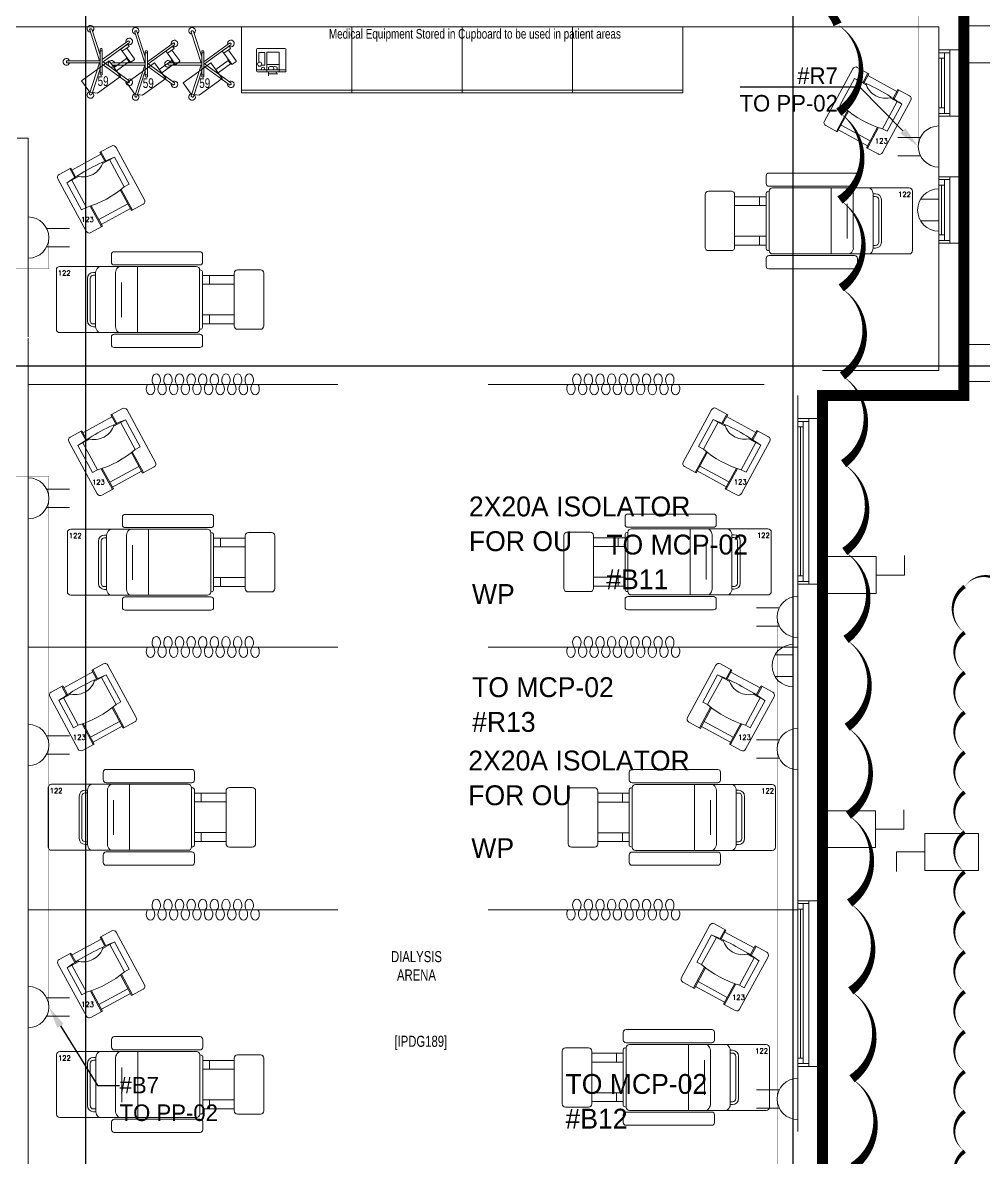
# Model space of a CAD drawing. Header units: metres. Extents: x 75097 to 220695, y -1557923 to -1361206.
# Drawn here: x 166727 to 175436, y -1440807 to -1430525 of the extents above; entities that cross this region are included whole.
import ezdxf
from ezdxf import colors
from ezdxf.entities.mleader import LeaderData, LeaderLine
from ezdxf.math import Vec2, Vec3

# ---------------------------------------------------------------- set-up
doc = ezdxf.new("R2010")
doc.units = ezdxf.units.M
doc.linetypes.add('DASHED2', pattern=[0.375, 0.25, -0.125])
doc.layers.get('0').update_dxf_attribs({"lineweight": 0})
for name, color, linetype, lineweight in [('A-100 - Copy$0$72_EGR_BASE_TEXT', 8, 'Continuous', 0), ('A-100 - Copy$0$Aluminum', 8, 'Continuous', 0), ('A-100 - Copy$0$Medical Equipment and Furniture', 8, 'Continuous', 0), ('A-100 - Copy$0$Medical Equipment and Furniture1', 8, 'Continuous', 5), ('A-100 - Copy$0$Proj', 8, 'Continuous', 0), ('A-100 - Copy$0$Walls', 8, 'Continuous', 0), ('E-LG', 245, 'Continuous', 30)]:
    doc.layers.add(name, color=color, linetype=linetype, lineweight=lineweight)
doc.layers.add('A-100 - Copy$0$axes', color=8, linetype='Continuous')
doc.layers.add('PD-VENT', color=8, linetype='Continuous')
for name, color, linetype, lineweight, true_color in [('E-POWR', 7, 'Continuous', 9, 0x4e7e3e), ('E-POWR-IDEN _1-100_', 7, 'Continuous', 9, 0x4e7e3e), ('E-PW', 7, 'Continuous', 9, 0x4e7e3e), ('REV 01', 7, 'Continuous', 0, 0xe41b4d)]:
    doc.layers.add(name, color=color, linetype=linetype, lineweight=lineweight, true_color=true_color)
doc.styles.add('A-100 - Copy$0$list_ghTextstyle', font='romans.shx', dxfattribs={"height": 0.25})
doc.styles.add('A-100 - Copy$0$X3G_ENTITY_257CFD', font='swisscl.ttf', dxfattribs={"height": 200})
doc.styles.add('A-100 - Copy$0$X3G_ENTITY_2587EA', font='swisscl.ttf', dxfattribs={"height": 200})
doc.styles.add('Optima_5', font='', dxfattribs={"height": 3.001645})
doc.styles.get("Standard").update_dxf_attribs({"font": 'GOTHIC.TTF'})
doc.styles.get('Optima_5').set_extended_font_data('Optima')

# ---------------------------------------------------------------- blocks, each defined once
blk = doc.blocks.new('GI-041_dwg_E-SKT2-3902840-GI-041')
at = {"layer": 'E-POWR'}
blk.add_line((0.198, 0), (-0.198, 0), dxfattribs=at)
at = {"layer": 'E-PW'}
for p, q in [((-0.088, 0.177), (-0.088, 0.394)), ((0.088, 0.177), (0.088, 0.394)), ((-0.147, 0), (0.147, 0))]:
    blk.add_line(p, q, dxfattribs=at)
blk.add_arc((0, 0), 0.197, 0.0142, 180.0142, dxfattribs=at)
blk = doc.blocks.new('WALL OUTLET')
at = {"layer": 'E-POWR', "extrusion": (9.94399e-05, 4.90741e-07, 1)}
blk.add_line((-193, 0, 0), (193, 0, 0), dxfattribs=at)
blk.add_line((-193, 0, 0), (193, 0, 0), dxfattribs=at)
at = {"layer": 'E-POWR', "extrusion": (9.94399e-05, 4.90741e-07, 1), "elevation": 0}
for points in [[(-97, 0), (-97, 168)], [(97, 0), (97, 168)]]:
    blk.add_lwpolyline(points, dxfattribs=at)
at = {"layer": 'E-POWR', "extrusion": (9.94399e-05, 4.90741e-07, 1)}
blk.add_arc((0, 0, 0), 193, 359.9963, 179.9963, dxfattribs=at)
blk = doc.blocks.new('GI-041_dwg__U120-3902841-GI-041')
at = {"layer": 'E-POWR', "flags": 128}
blk.add_lwpolyline([(-0.1145, 0), (0.1145, 0), (0.1145, 0.1572), (-0.1145, 0.1572)], close=True, dxfattribs=at)
blk.add_lwpolyline([(0.2354, 0.1613), (0.2354, 0.0786), (0.1145, 0.0786)], dxfattribs=at)
blk = doc.blocks.new('A-100 - Copy$0$HF16786C-P')
for p, q in [((-0.299, 0.239), (-0.299, -0.239)), ((-0.269, 0.269), (-0.061, 0.269)), ((-0.031, 0.239), (-0.031, -0.239)), ((-0.031, 0.219), (0.255, 0.219)), ((0.194, 0.219), (0.194, 0.139)), ((0.277, 0.269), (0.282, 0.269)), ((0.282, -0.269), (0.282, 0.269)), ((0.312, 0.299), (1.003, 0.299)), ((0.328, 0.299), (0.312, 0.299)), ((0.845, 0.299), (0.845, -0.299)), ((1.003, 0.299), (1.183, 0.299)), ((1.045, 0.246), (1.045, -0.246)), ((1.183, 0.299), (1.551, 0.299)), ((1.225, 0.246), (1.225, -0.246)), ((1.225, 0.246), (1.245, 0.246)), ((1.225, 0.221), (1.245, 0.221)), ((1.581, 0.269), (1.581, -0.269)), ((-0.031, 0.139), (0.255, 0.139)), ((0.99, 0.156), (0.99, -0.159)), ((1.275, 0.191), (1.275, -0.191)), ((1.3, 0.191), (1.3, -0.191)), ((-0.031, -0.139), (0.255, -0.139)), ((0.194, -0.219), (0.194, -0.139)), ((-0.061, -0.269), (-0.269, -0.269)), ((-0.031, -0.219), (0.255, -0.219)), ((0.277, -0.269), (0.282, -0.269)), ((1.003, -0.299), (0.312, -0.299)), ((1.183, -0.299), (1.003, -0.299)), ((1.183, -0.299), (1.551, -0.299)), ((1.225, -0.221), (1.245, -0.221)), ((1.225, -0.246), (1.245, -0.246))]:
    blk.add_line(p, q)
for points in [[(1.082, 0.409), (1.082, 0.339, -0.414214), (1.057, 0.314), (0.28, 0.314, -0.414214), (0.255, 0.339), (0.255, 0.409, -0.414214), (0.28, 0.434), (1.057, 0.434, -0.414214)], [(1.082, -0.409), (1.082, -0.339, 0.414214), (1.057, -0.314), (0.28, -0.314, 0.414214), (0.255, -0.339), (0.255, -0.409, 0.414214), (0.28, -0.434), (1.057, -0.434, 0.414214)]]:
    blk.add_lwpolyline(points, format="xyb", close=True)
blk.add_lwpolyline([(0.255, 0.253), (0.255, -0.253)])
for centre, radius, start, end in [((-0.269, 0.239), 0.03, 90, 180), ((-0.061, 0.239), 0.03, 0, 90), ((0.276, 0.247), 0.0216, 86.9989, 165.784), ((0.312, 0.269), 0.03, 90, 180), ((1.003, 0.269), 0.03, 47.4408, 90), ((0.976, 0.24), 0.0694, 5.3127, 47.4408), ((1.183, 0.269), 0.03, 47.4408, 90), ((1.156, 0.24), 0.0694, 5.3127, 47.4408), ((1.245, 0.191), 0.055, 0, 90), ((1.245, 0.191), 0.03, 0, 90), ((1.551, 0.269), 0.03, 0, 90), ((1.245, -0.191), 0.03, 270, 0), ((1.245, -0.191), 0.055, 270, 0), ((-0.269, -0.239), 0.03, 180, 270), ((-0.061, -0.239), 0.03, 270, 0), ((0.276, -0.247), 0.0216, 194.216, 273.0011), ((0.312, -0.269), 0.03, 180, 270), ((1.003, -0.269), 0.03, 270, 312.5592), ((0.976, -0.24), 0.0694, 312.5592, 354.6873), ((1.183, -0.269), 0.03, 270, 312.5592), ((1.156, -0.24), 0.0694, 312.5592, 354.6873), ((1.551, -0.269), 0.03, 270, 0)]:
    blk.add_arc(centre, radius, start, end)
blk = doc.blocks.new('A-100 - Copy$0$F.44.66.83')
at = {"layer": 'A-100 - Copy$0$Medical Equipment and Furniture1', "xscale": -1000, "yscale": 1000, "zscale": 1000, "rotation": 270}
blk.add_blockref('A-100 - Copy$0$HF16786C-P', (77696, -14002), dxfattribs=at)
blk = doc.blocks.new('A-100 - Copy$0$ME11218-P')
at = {"layer": 'A-100 - Copy$0$Medical Equipment and Furniture1'}
for p, q in [((-0.015, 0.55), (-0.015, 0.01)), ((0.015, 0.58), (0.135, 0.58)), ((0.125, 0.58), (0.125, 0.488)), ((0.135, 0.58), (0.135, 0.489)), ((0.135, 0.56), (0.435, 0.56)), ((0.435, 0.58), (0.555, 0.58)), ((0.435, 0.58), (0.435, 0.489)), ((0.445, 0.58), (0.445, 0.488)), ((0.585, 0.55), (0.585, 0.01)), ((0.161, 0.48), (0.04, 0.48)), ((0.04, 0.48), (0.04, 0.2)), ((0.09, 0.48), (0.09, 0.2)), ((0.53, 0.48), (0.409, 0.48)), ((0.48, 0.2), (0.48, 0.48)), ((0.53, 0.2), (0.53, 0.48)), ((0.04, 0.2), (0.09, 0.2)), ((0.125, 0.193), (0.125, -0.02)), ((0.135, 0.192), (0.135, -0.02)), ((0.435, 0.192), (0.435, -0.02)), ((0.445, 0.193), (0.445, -0.02)), ((0.48, 0.2), (0.53, 0.2)), ((0.135, 0.05), (0.435, 0.05)), ((0.135, 0), (0.435, 0)), ((0.015, -0.02), (0.135, -0.02)), ((0.435, -0.02), (0.555, -0.02))]:
    blk.add_line(p, q, dxfattribs=at)
for centre, radius, start, end in [((0.015, 0.55), 0.03, 90, 180), ((0.555, 0.55), 0.03, 0, 90), ((0.285, -1.587), 2.081, 83.2387, 96.7613), ((0.285, 0.621), 0.187, 224.2027, 315.7973), ((0.285, 1.141), 0.961, 258.288, 281.712), ((0.015, 0.01), 0.03, 180, 270), ((0.555, 0.01), 0.03, 270, 0)]:
    blk.add_arc(centre, radius, start, end, dxfattribs=at)
blk = doc.blocks.new('A-100 - Copy$0$U.63.18.79')
at = {"layer": 'A-100 - Copy$0$Medical Equipment and Furniture1', "extrusion": (1.14575e-09, 6.21071e-10, -1), "xscale": 999.9999999999976, "yscale": 999.9999999999976, "zscale": -999.9999999999977, "rotation": 61.53915026862275}
blk.add_blockref('A-100 - Copy$0$ME11218-P', (-78585, -13211, 0), dxfattribs=at)
blk = doc.blocks.new('A-100 - Copy$0$CURTAIN')
for centre, start, end in [((-0.339, 0.04), 313.5684, 226.4316), ((-0.188, 0.04), 313.5684, 226.4316), ((-0.038, 0.04), 313.5684, 226.4316), ((0.038, -0.04), 133.5684, 46.4316), ((0.113, 0.04), 313.5684, 226.4316), ((0.188, -0.04), 133.5684, 46.4316), ((0.263, 0.04), 313.5684, 226.4316), ((0.339, -0.04), 133.5684, 46.4316), ((0.414, 0.04), 313.5684, 226.4316), ((0.489, -0.04), 133.5684, 46.4316), ((0.564, 0.04), 313.5684, 226.4316), ((0.64, -0.04), 133.5684, 46.4316), ((0.715, 0.04), 313.5684, 226.4316), ((0.79, -0.04), 133.5684, 46.4316), ((0.865, 0.04), 313.5684, 226.4316), ((0.941, -0.04), 133.5684, 46.4316), ((-0.414, -0.04), 133.5684, 46.4316), ((-0.263, -0.04), 133.5684, 46.4316), ((-0.113, -0.04), 133.5684, 46.4316)]:
    blk.add_arc(centre, 0.0546, start, end)
blk = doc.blocks.new('A-100 - Copy$0$CUPBOARD - GLASS TOP - LOCKABLE - 200x100x60')
at = {"layer": 'A-100 - Copy$0$Medical Equipment and Furniture1'}
blk.add_line((283.182, -205.007, 0), (284.182, -205.007, 0), dxfattribs=at)
at = {"layer": 'A-100 - Copy$0$Medical Equipment and Furniture1', "elevation": 0}
blk.add_lwpolyline([(284.182, -204.432), (283.182, -204.432), (283.182, -205.032), (284.182, -205.032)], close=True, dxfattribs=at)
blk = doc.blocks.new('A-100 - Copy$0$ME11129-P')
at = {"layer": 'A-100 - Copy$0$Medical Equipment and Furniture1'}
for p, q in [((0.257, 0.21), (0.009, 0.21)), ((0, 0.2), (0, 0.009)), ((0.267, 0.009), (0.267, 0.2)), ((0, 0.016), (0.267, 0.016)), ((0.009, 0), (0.257, 0))]:
    blk.add_line(p, q, dxfattribs=at)
for points in [[(0.062, 0.178), (0.175, 0.178), (0.175, 0.066), (0.062, 0.066)], [(0.062, 0.066), (0.175, 0.066), (0.175, 0), (0.062, 0)]]:
    blk.add_lwpolyline(points, close=True, dxfattribs=at)
blk.add_lwpolyline([(0.222, 0.06), (0.191, 0.06), (0.191, 0.173), (0.247, 0.173), (0.247, 0.086)], dxfattribs=at)
for centre, radius in [((0.208, 0.027), 0.0141), ((0.238, 0.069), 0.0188)]:
    blk.add_circle(centre, radius, dxfattribs=at)
for centre, start, end in [((0.009, 0.2), 90, 180), ((0.257, 0.2), 0, 90), ((0.009, 0.009), 180, 270), ((0.257, 0.009), 270, 0)]:
    blk.add_arc(centre, 0.00939, start, end, dxfattribs=at)
blk = doc.blocks.new('A-100 - Copy$0$HF12177-P')
for p, q in [((-0.02, -0.007), (-0.189, 0.225)), ((0, 0), (-0.172, 0.237)), ((0, 0), (0.172, 0.237)), ((0.02, -0.007), (0.189, 0.225)), ((-0.063, -0.027), (-0.295, -0.102)), ((-0.01, -0.031), (-0.289, -0.121)), ((-0.12, -0.015), (-0.12, -0.019)), ((-0.112, -0.007), (0.112, -0.007)), ((-0.112, -0.027), (0.112, -0.027)), ((-0.1, -0.007), (-0.1, -0.027)), ((-0.01, -0.031), (-0.01, -0.324)), ((0.01, -0.031), (0.01, -0.324)), ((0.01, -0.031), (0.289, -0.121)), ((0.063, -0.027), (0.295, -0.102)), ((0.1, -0.007), (0.1, -0.027)), ((0.12, -0.015), (0.12, -0.019))]:
    blk.add_line(p, q)
for centre, radius, start, end in [((-0.185, 0.238), 0.03, 325.4712, 286.5288), ((-0.182, 0.23), 0.008, 126.3733, 216), ((0, -0.017), 0.315, 125.6267, 126.3733), ((-0.179, 0.233), 0.008, 36, 125.6267), ((0.185, 0.238), 0.03, 253.4712, 214.5288), ((0.179, 0.233), 0.008, 54.3733, 144), ((0, -0.017), 0.315, 53.6267, 54.3733), ((0.182, 0.23), 0.008, 324, 53.6267), ((-0.3, -0.114), 0.03, 37.4712, 358.5288), ((-0.293, -0.11), 0.008, 108, 197.6267), ((-0.112, -0.015), 0.008, 90, 180), ((-0.112, -0.019), 0.008, 180, 270), ((0.112, -0.015), 0.008, 0, 90), ((0.112, -0.019), 0.008, 270, 0), ((0.3, -0.114), 0.03, 181.4712, 142.5288), ((0.293, -0.11), 0.008, 342.3733, 72), ((0, -0.017), 0.315, 197.6267, 198.3733), ((-0.291, -0.114), 0.008, 198.3733, 288), ((0.291, -0.114), 0.008, 252, 341.6267), ((0, -0.017), 0.315, 341.6267, 342.3733), ((0, -0.332), 0.03, 109.4712, 70.5288), ((-0.002, -0.324), 0.008, 180, 269.6267), ((0, -0.017), 0.315, 269.6267, 270.3733), ((0.002, -0.324), 0.008, 270.3733, 0)]:
    blk.add_arc(centre, radius, start, end)
blk = doc.blocks.new('A-100 - Copy$0$MONITOR ARM PLAN')
for p, q in [((0.025, -0.49375, 0), (0.025, -0.18375, 0)), ((0.025, -0.18375, 0), (0.2, -0.18375, 0)), ((0.2, -0.44375, 0), (0.2, -0.18375, 0)), ((0.025, -0.49375, 0), (0.15, -0.49375, 0)), ((0.2, -0.44375, 0), (0.15, -0.49375, 0))]:
    blk.add_line(p, q)
at = {"layer": 'A-100 - Copy$0$Medical Equipment and Furniture1'}
for p, q in [((0.025, 0.0375), (0, 0.0375)), ((0, 0.0375), (0, -0.0375)), ((0.025, 0.0375), (0.025, -0.0375)), ((0.145, 0.0125), (0.025, 0.0125)), ((0.15, 0.0075), (0.15, -0.0325)), ((0.025, -0.0375), (0, -0.0375)), ((0.025, -0.0375), (0.145, -0.0375)), ((0.09375, -0.0375), (0.09375, -0.04)), ((0.09875, -0.045), (0.13875, -0.045)), ((0.1, -0.045), (0.1, -0.18375)), ((0.1375, -0.045), (0.1375, -0.18375)), ((0.14375, -0.0375), (0.14375, -0.04))]:
    blk.add_line(p, q, dxfattribs=at)
for centre, start, end in [((0.145, 0.0075, 0), 0, 90), ((0.09875, -0.04), 180, 270), ((0.13875, -0.04), 270, 360), ((0.145, -0.0325), 270, 0)]:
    blk.add_arc(centre, 0.005, start, end, dxfattribs=at)
blk = doc.blocks.new('A-100 - Copy')
at = {"layer": 'A-100 - Copy$0$Aluminum'}
for p, q in [((175033.3, -1430772.7, 0), (175033.3, -1431372.7, 0)), ((175133.3, -1430797.7, 0), (175033.3, -1430797.7, 0)), ((175083.3, -1430797.7, 0), (175083.3, -1431347.7, 0)), ((175133.3, -1430772.7, 0), (175133.3, -1431372.7, 0)), ((175083.3, -1430847.7, 0), (175033.3, -1430847.7, 0)), ((175058.3, -1431297.7, 0), (175058.3, -1430847.7, 0)), ((175083.3, -1431297.7, 0), (175033.3, -1431297.7, 0)), ((175133.3, -1431347.7, 0), (175033.3, -1431347.7, 0)), ((175033.3, -1432522.7, 0), (175033.3, -1431922.7, 0)), ((175133.3, -1431947.7, 0), (175033.3, -1431947.7, 0)), ((175083.3, -1432497.7, 0), (175083.3, -1431947.7, 0)), ((175133.3, -1432522.7, 0), (175133.3, -1431922.7, 0)), ((175083.3, -1431997.7, 0), (175033.3, -1431997.7, 0)), ((175058.3, -1431997.7, 0), (175058.3, -1432447.7, 0)), ((175083.3, -1432447.7, 0), (175033.3, -1432447.7, 0)), ((175133.3, -1432497.7, 0), (175033.3, -1432497.7, 0)), ((173753.3, -1434112.7, 0), (173753.3, -1435612.7, 0)), ((173853.3, -1434112.7, 0), (173853.3, -1435612.7, 0)), ((173853.3, -1434137.7, 0), (173753.3, -1434137.7, 0)), ((173803.3, -1434187.7, 0), (173753.3, -1434187.7, 0)), ((173778.3, -1435537.7, 0), (173778.3, -1434187.7, 0)), ((173803.3, -1434137.7, 0), (173803.3, -1435587.7, 0)), ((173803.3, -1435537.7, 0), (173753.3, -1435537.7, 0)), ((173853.3, -1435587.7, 0), (173753.3, -1435587.7, 0)), ((173753.3, -1439982.7, 0), (173753.3, -1438482.7, 0)), ((173853.3, -1438507.7, 0), (173753.3, -1438507.7, 0)), ((173803.3, -1439957.7, 0), (173803.3, -1438507.7, 0)), ((173853.3, -1439982.7, 0), (173853.3, -1438482.7, 0)), ((173803.3, -1438557.7, 0), (173753.3, -1438557.7, 0)), ((173778.3, -1438557.7, 0), (173778.3, -1439907.7, 0)), ((173803.3, -1439907.7, 0), (173753.3, -1439907.7, 0)), ((173853.3, -1439957.7, 0), (173753.3, -1439957.7, 0))]:
    blk.add_line(p, q, dxfattribs=at)
at = {"layer": 'A-100 - Copy$0$axes'}
for p, q in [((173713.3, -1477303.3, 0), (173713.3, -1391762.7, 0)), ((178940.3, -1433637.7, 2.4), (96147.6, -1433637.7, 2.4))]:
    blk.add_line(p, q, dxfattribs=at)
at = {"layer": 'A-100 - Copy$0$Medical Equipment and Furniture'}
for p, q in [((175033.3, -1433677.7, 0), (175033.3, -1433077.7, 0)), ((169583.3, -1433802.7, 0), (166778.3, -1433802.7, 0)), ((170948.3, -1433802.7, 0), (173448.3, -1433802.7, 0)), ((169583.3, -1436182.7, 0), (166778.3, -1436182.7, 0)), ((170948.3, -1436182.7, 0), (173753.3, -1436182.7, 0)), ((169583.3, -1438562.7, 0), (166778.3, -1438562.7, 0)), ((170948.3, -1438562.7, 0), (173753.3, -1438562.7, 0))]:
    blk.add_line(p, q, dxfattribs=at)
at = {"layer": 'A-100 - Copy$0$Proj'}
for p, q in [((175258.3, -1431372.7, 0), (175258.3, -1430772.7, 0)), ((175258.3, -1431922.7, 0), (175258.3, -1432522.7, 0)), ((173978.3, -1435612.7, 0), (173978.3, -1434112.7, 0)), ((173978.3, -1438482.7, 0), (173978.3, -1439982.7, 0))]:
    blk.add_line(p, q, dxfattribs=at)
at = {"layer": 'A-100 - Copy$0$Walls'}
for p, q in [((175258.3, -1430772.7, 0), (175258.3, -1429582.7, 0)), ((161957.3, -1430562.7, 0), (175033.3, -1430562.7, 0)), ((175033.3, -1430562.7, 0), (175033.3, -1430772.7, 0)), ((175033.3, -1430772.7, 0), (175258.3, -1430772.7, 0)), ((175033.3, -1431372.7, 0), (175033.3, -1431922.7, 0)), ((175033.3, -1431372.7, 0), (175258.3, -1431372.7, 0)), ((175258.3, -1431922.7, 0), (175258.3, -1431372.7, 0)), ((166677, -1431572.7, 0), (166777, -1431572.7, 0)), ((166777, -1433372.7, 0), (166777, -1431572.7, 0)), ((166777, -1433372.7, 0), (166777, -1431572.7, 0)), ((175033.3, -1431922.7, 0), (175258.3, -1431922.7, 0)), ((175033.3, -1433677.7, 0), (175033.3, -1432522.7, 0)), ((175033.3, -1432522.7, 0), (175258.3, -1432522.7, 0)), ((175258.3, -1433902.7, 0), (175258.3, -1432522.7, 0)), ((166777, -1433382.7, 0), (166777, -1443322.7, 0)), ((173978.3, -1433677.7, 0), (175033.3, -1433677.7, 0)), ((173753.3, -1434112.7, 0), (173753.3, -1433902.7, 0)), ((173978.3, -1434112.7, 0), (173978.3, -1433902.7, 0)), ((173978.3, -1433902.7, 0), (175258.3, -1433902.7, 0)), ((173978.3, -1434112.7, 0), (173753.3, -1434112.7, 0)), ((173753.3, -1438482.7, 0), (173753.3, -1435612.7, 0)), ((173753.3, -1435612.7, 0), (173978.3, -1435612.7, 0)), ((173978.3, -1438482.7, 0), (173978.3, -1435612.7, 0)), ((173753.3, -1438482.7, 0), (173978.3, -1438482.7, 0)), ((173753.3, -1440572.7, 0), (173753.3, -1439982.7, 0)), ((173978.3, -1439982.7, 0), (173753.3, -1439982.7, 0)), ((173978.3, -1440572.7, 0), (173978.3, -1439982.7, 0))]:
    blk.add_line(p, q, dxfattribs=at)
at = {"layer": 'A-100 - Copy$0$Medical Equipment and Furniture', "extrusion": (-1.92689e-13, -1.39405e-12, -1), "xscale": -1000.000000000002, "yscale": 1000.000000000002, "zscale": -1000.000000000002, "rotation": 90.01496832471715}
for p in [(-167455.3, -1430880.2, 0), (-167865, -1430898.9, 0), (-168376.8, -1430898.9, 0)]:
    blk.add_blockref('A-100 - Copy$0$HF12177-P', p, dxfattribs=at)
at = {"layer": 'A-100 - Copy$0$Medical Equipment and Furniture', "yscale": 1000, "zscale": 1000}
for name, p, xscale in [('A-100 - Copy$0$CUPBOARD - GLASS TOP - LOCKABLE - 200x100x60', (452893.6, -1226130.3, 0), -1000), ('A-100 - Copy$0$CUPBOARD - GLASS TOP - LOCKABLE - 200x100x60', (453893.6, -1226130.3, 0), -1000), ('A-100 - Copy$0$CUPBOARD - GLASS TOP - LOCKABLE - 200x100x60', (454893.6, -1226130.3, 0), -1000), ('A-100 - Copy$0$CUPBOARD - GLASS TOP - LOCKABLE - 200x100x60', (455893.6, -1226130.3, 0), -1000), ('A-100 - Copy$0$HF16786C-P', (173212.6, -1432322, 0), 1000), ('A-100 - Copy$0$HF16786C-P', (171932.6, -1435412, 0), 1000)]:
    blk.add_blockref(name, p, dxfattribs=dict(at, xscale=xscale))
at = {"layer": 'A-100 - Copy$0$Medical Equipment and Furniture', "xscale": 1000, "yscale": 1000, "zscale": 1000, "rotation": 305.9850316752795}
for p in [(167645.9, -1430741.9, 0), (168055.5, -1430760.5, 0), (168567.3, -1430760.5, 0)]:
    blk.add_blockref('A-100 - Copy$0$MONITOR ARM PLAN', p, dxfattribs=at)
at = {"layer": 'A-100 - Copy$0$Medical Equipment and Furniture', "ltscale": 5000, "extrusion": (-8.55145e-16, 4.19218e-15, -1), "xscale": 1000, "yscale": 1000, "zscale": 1000, "rotation": 0.0001912999290208983}
blk.add_blockref('A-100 - Copy$0$ME11129-P', (-169114.1, -1430969.6, 2.4), dxfattribs=at)
at = {"layer": 'A-100 - Copy$0$Medical Equipment and Furniture', "xscale": -1, "rotation": 270}
for name, p in [('A-100 - Copy$0$U.63.18.79', (187214.4, -1510018, 0)), ('A-100 - Copy$0$U.63.18.79', (185934.4, -1513108, 0)), ('A-100 - Copy$0$U.63.18.79', (185973.3, -1515422.7, 0)), ('A-100 - Copy$0$F.44.66.83', (185973.3, -1515422.7, 0)), ('A-100 - Copy$0$U.63.18.79', (185918.9, -1517778.8, 0)), ('A-100 - Copy$0$F.44.66.83', (185918.9, -1517778.8, 0))]:
    blk.add_blockref(name, p, dxfattribs=at)
at = {"layer": 'A-100 - Copy$0$Medical Equipment and Furniture', "rotation": 90}
for name, p in [('A-100 - Copy$0$U.63.18.79', (154611.3, -1510730.6, 0)), ('A-100 - Copy$0$F.44.66.83', (154611.3, -1510730.6, 0)), ('A-100 - Copy$0$U.63.18.79', (154711.3, -1513110.6, 0)), ('A-100 - Copy$0$F.44.66.83', (154711.3, -1513110.6, 0)), ('A-100 - Copy$0$U.63.18.79', (154537.6, -1515421.9, 0)), ('A-100 - Copy$0$F.44.66.83', (154537.6, -1515421.9, 0)), ('A-100 - Copy$0$U.63.18.79', (154612.6, -1517843.4, 0)), ('A-100 - Copy$0$F.44.66.83', (154612.6, -1517843.4, 0))]:
    blk.add_blockref(name, p, dxfattribs=at)
at = {"layer": 'A-100 - Copy$0$Medical Equipment and Furniture', "extrusion": (6.38299e-11, 1.26698e-09, -1), "xscale": -699.9999999767327, "yscale": 1000, "zscale": 1000, "rotation": 0.01407011184905826}
for p in [(-168175.3, -1433802.7, 0), (-168175.3, -1436182.7, 0), (-168175.3, -1438562.7, 0)]:
    blk.add_blockref('A-100 - Copy$0$CURTAIN', p, dxfattribs=at)
at = {"layer": 'A-100 - Copy$0$Medical Equipment and Furniture', "extrusion": (-6.38299e-11, 1.26698e-09, -1), "xscale": 699.9999999767327, "yscale": 1000, "zscale": 1000, "rotation": 359.9859298881509}
for p in [(-172356.3, -1433802.7, 0), (-172356.3, -1436182.7, 0), (-172356.3, -1438562.7, 0)]:
    blk.add_blockref('A-100 - Copy$0$CURTAIN', p, dxfattribs=at)
at = {"layer": 'A-100 - Copy$0$72_EGR_BASE_TEXT', "char_height": 100, "attachment_point": 2, "style": 'A-100 - Copy$0$X3G_ENTITY_2587EA'}
for s, insert in [('DIALYSIS^M^JARENA', (170297.2, -1438938.1)), ('[IPDG189]', (170336.4, -1439705.3))]:
    blk.add_mtext(s, dxfattribs=dict(at, insert=insert))
at = {"layer": 'A-100 - Copy$0$Medical Equipment and Furniture', "insert": (170826.7, -1430582.2, 0), "char_height": 87.473, "width": 3260.537, "attachment_point": 2, "style": 'A-100 - Copy$0$X3G_ENTITY_257CFD'}
blk.add_mtext('Medical Equipment Stored in Cupboard to be used in patient areas', dxfattribs=at)
at = {"layer": 'A-100 - Copy$0$Medical Equipment and Furniture', "insert": (169038.8, -1430962.3, 0), "char_height": 87.47, "attachment_point": 2, "rotation": 270, "style": 'A-100 - Copy$0$X3G_ENTITY_257CFD'}
blk.add_mtext('61', dxfattribs=at)
at = {"layer": 'A-100 - Copy$0$Medical Equipment and Furniture', "attachment_point": 2}
for s, insert, char_height, style in [('59', (167456, -1431010.4, 0), 87.47, 'A-100 - Copy$0$X3G_ENTITY_257CFD'), ('59', (167865.7, -1431029.1, 0), 87.47, 'A-100 - Copy$0$X3G_ENTITY_257CFD'), ('59', (168377.5, -1431029.1, 0), 87.47, 'A-100 - Copy$0$X3G_ENTITY_257CFD'), ('123', (174511.8, -1431573.7, 0), 45, 'A-100 - Copy$0$list_ghTextstyle'), ('122', (174722.1, -1432058.9, 0), 45, 'A-100 - Copy$0$list_ghTextstyle'), ('123', (167313.9, -1432286.3, 0), 45, 'A-100 - Copy$0$list_ghTextstyle'), ('122', (167103.6, -1432771.5, 0), 45, 'A-100 - Copy$0$list_ghTextstyle'), ('123', (167413.9, -1434666.3, 0), 45, 'A-100 - Copy$0$list_ghTextstyle'), ('123', (173231.8, -1434663.7, 0), 45, 'A-100 - Copy$0$list_ghTextstyle'), ('122', (167203.6, -1435151.5, 0), 45, 'A-100 - Copy$0$list_ghTextstyle'), ('122', (173442.1, -1435148.9, 0), 45, 'A-100 - Copy$0$list_ghTextstyle'), ('123', (167240.2, -1436977.5, 0), 45, 'A-100 - Copy$0$list_ghTextstyle'), ('123', (173270.6, -1436978.4, 0), 45, 'A-100 - Copy$0$list_ghTextstyle'), ('122', (167030, -1437462.8, 0), 45, 'A-100 - Copy$0$list_ghTextstyle'), ('122', (173480.9, -1437463.6, 0), 45, 'A-100 - Copy$0$list_ghTextstyle'), ('123', (173216.3, -1439334.4, 0), 45, 'A-100 - Copy$0$list_ghTextstyle'), ('123', (167315.2, -1439399.1, 0), 45, 'A-100 - Copy$0$list_ghTextstyle'), ('122', (167105, -1439884.3, 0), 45, 'A-100 - Copy$0$list_ghTextstyle'), ('122', (173426.6, -1439819.7, 0), 45, 'A-100 - Copy$0$list_ghTextstyle')]:
    blk.add_mtext(s, dxfattribs=dict(at, insert=insert, char_height=char_height, style=style))

msp = doc.modelspace()

# ---------------------------------------------------------------- linework, layer by layer
at = {"layer": 'E-LG', "color": 1}
msp.add_lwpolyline([(166914.4, -1447302.2), (166914.4, -1446053.8), (166845, -1445743.1), (167112.2, -1445828), (167298.6, -1445828), (167298.6, -1427992.5)], dxfattribs=at)
at = {"layer": 'E-POWR', "color": 240, "linetype": 'DASHED2', "ltscale": 500, "true_color": 0xf10e52, "const_width": 100, "elevation": 2.4}
msp.add_lwpolyline([(115298.3, -1413281.4), (159313.3, -1413281.4), (159393.3, -1448612.7), (173978.3, -1448457.7), (173978.3, -1433902.7), (175258.3, -1433902.7), (175258.3, -1404237.7), (173964.3, -1404237.7), (173978.3, -1396822.7), (166814.4, -1396822.7), (166814.4, -1395572.7), (144628.7, -1395572.7), (144628.7, -1391327.7), (116969, -1391327.7), (116997.3, -1391802.7)], dxfattribs=at)
at = {"layer": 'E-POWR', "const_width": 3}
msp.add_lwpolyline([(172789, -1428189.6), (168262.2, -1428189.6), (168262.2, -1426863.6), (167977.6, -1426863.6), (167977.6, -1429273.3), (168445.8, -1429743.9), (168445.8, -1430225.8), (172788.9, -1430225.8), (174419.8, -1430228.1), (174846.4, -1430228.1), (174846.4, -1431647.8)], dxfattribs=at)
at = {"layer": 'E-POWR', "const_width": 3, "elevation": 0}
for points in [[(166963.9, -1432472.7), (166963.9, -1432753.9), (166491.2, -1432753.9), (166492.4, -1434635.2), (166962.5, -1434635.6), (166963.9, -1434835.6), (166963.9, -1437070.9), (166963.9, -1439445.4)], [(166963.9, -1441440.8), (166963.9, -1443212.9), (173566.4, -1443212.9), (173566.4, -1441366.6), (173566.4, -1440277.7), (173566.4, -1437107.8), (173566.4, -1435910)]]:
    msp.add_lwpolyline(points, dxfattribs=at)

# ---------------------------------------------------------------- block references
at = {"color": 85, "xscale": 2127.341102341351, "yscale": 2127.341102341351, "zscale": 2127.341102341351}
for p in [(175521.2, -1430887.9, 0), (175521.2, -1433776.5, 0), (174221.9, -1435698, 0), (174216, -1438000.6, 0)]:
    msp.add_blockref('GI-041_dwg__U120-3902841-GI-041', p, dxfattribs=at)
at = {"layer": 'E-POWR', "color": 85, "extrusion": (0, 0, -1), "xscale": -947.6469886575187, "yscale": 947.6469886575187, "zscale": -947.6469886575187}
for p, rotation in [((-175033.3, -1431647.7, 0), 270.0072249975698), ((-166777, -1432472.7, 0), 90.00722499756974), ((-166777, -1434835.5, 0), 90.00722499756974), ((-173753.3, -1435910, 0), 270.0072249975698), ((-166777, -1437070.9, 0), 90.00722499756974), ((-173753.3, -1437107.9, 0), 270.0072249975698), ((-166777, -1439445.4, 0), 90.00722499756974), ((-173753.3, -1440277.7, 0), 270.0072249975698)]:
    msp.add_blockref('GI-041_dwg_E-SKT2-3902840-GI-041', p, dxfattribs=dict(at, rotation=rotation))
at = {"layer": 'PD-VENT', "color": 85, "rotation": 89.9959097644205}
for p in [(175033.3, -1432222.7, 0), (173713.3, -1436351.7, 0)]:
    msp.add_blockref('WALL OUTLET', p, dxfattribs=at)

# ---------------------------------------------------------------- texts
at = {"layer": 'E-POWR-IDEN _1-100_', "attachment_point": 1, "rotation": 360, "line_spacing_factor": 1.047943, "style": 'Optima_5'}
for s, insert, char_height, width in [('2X20A ISOLATOR\\PFOR OU', (170772.5, -1434818.8, 0), 180.099, 2475.925), ('TO MCP-02 \\P#B11', (172018, -1435164.3), 180.1, 2475.925), ('WP', (170800, -1435612.4, 0), 180.1, 3.637978807091713e-12), ('TO MCP-02 \\P#R13', (170801.3, -1436456.6), 180.1, 2475.925), ('2X20A ISOLATOR\\PFOR OU', (170766.7, -1437121.4, 0), 180.099, 2475.925), ('WP', (170794.2, -1437915, 0), 180.1, 3.637978807091713e-12), ('TO MCP-02 \\P#B12', (171648.3, -1440051.9), 180.1, 2475.925)]:
    msp.add_mtext(s, dxfattribs=dict(at, insert=insert, char_height=char_height, width=width))

# ---------------------------------------------------------------- leaders
at = {"layer": 'E-POWR'}
ml = msp.add_multileader_mtext('Standard', dxfattribs=at)
ml.set_content('#R7\\PTO PP-02', color=256)
ml.set_leader_properties()
ml.build(insert=Vec2(0, 0))
ml.multileader.update_dxf_attribs({"text_right_attachment_type": 6, "dogleg_length": 200, "arrow_head_size": 200})
ctx = ml.context
ctx.base_point, ctx.char_height, ctx.arrow_head_size, ctx.landing_gap_size, ctx.plane_origin = Vec3(173252.2, -1431007.1, 0), 150, 200, 0.09, Vec3(176244.5, -1432167.2, 0)
ctx.right_attachment, ctx.text_align_type = 6, 2
notes = []
notes.append((ctx, [(1, (1, 1, 0), (174317.6, -1431110.2, 0), (-1, 0), 200, [(0, [(174846.4, -1431647.7, 0)], 0, [])])]))
ctx.mtext.insert, ctx.mtext.alignment, ctx.mtext.flow_direction = Vec3(174117.5, -1430930.2, 0), 3, 5
ml = msp.add_multileader_mtext('Standard', dxfattribs=at)
ml.set_content('#B7\\PTO PP-02', color=256)
ml.set_leader_properties()
ml.build(insert=Vec2(0, 0))
ml.multileader.update_dxf_attribs({"text_right_attachment_type": 6, "dogleg_length": 200, "arrow_head_size": 200})
ctx = ml.context
ctx.base_point, ctx.char_height, ctx.arrow_head_size, ctx.landing_gap_size, ctx.plane_origin = Vec3(167605.5, -1440154.6, 0), 150, 200, 0.09, Vec3(168244.6, -1441238.2, 0)
ctx.right_attachment = 6
notes.append((ctx, [(0, (1, 1, 0), (167405.5, -1440154.6, 0), (1, 0), 200, [(0, [(166963.9, -1439445.4, 0)], 0, [])])]))
ctx.mtext.insert, ctx.mtext.flow_direction = Vec3(167605.6, -1440077.7, 0), 5
for ctx, leaders in notes:
    for number, flags, end, landing, length, lines in leaders:
        leader = LeaderData()
        leader.index, (leader.has_last_leader_line, leader.has_dogleg_vector, leader.attachment_direction) = number, flags
        leader.last_leader_point, leader.dogleg_vector, leader.dogleg_length = Vec3(end), Vec3(landing), length
        for number, points, colour, breaks in lines:
            line = LeaderLine()
            line.index, line.vertices, line.color, line.breaks = number, Vec3.list(points), colors.encode_raw_color(colour), breaks
            leader.lines.append(line)
        ctx.leaders.append(leader)

# ---------------------------------------------------------------- next in the draw order: block references
msp.add_blockref('A-100 - Copy', (0, 0))

# ---------------------------------------------------------------- next in the draw order: linework, layer by layer
at = {"layer": 'REV 01', "color": 3, "elevation": 0}
msp.add_lwpolyline([(173444.2, -1430412.7, 0, 79.6, -0.5205671), (174114.8, -1430540.2, 0, 79.6, -0.5205671), (174125.7, -1431336.4, 0, 79.6, -0.5205671), (174136.6, -1432132.6, 0, 79.6, -0.5205671), (174147.5, -1432928.8, 0, 79.6, -0.5205671), (174158.4, -1433725, 0, 79.6, -0.5205671), (174169.3, -1434521.2, 0, 79.6, -0.5205671), (174180.2, -1435317.4, 0, 79.6, -0.5205671), (174191.2, -1436113.6, 0, 79.6, -0.5205671), (174202.1, -1436909.9, 0, 79.6, -0.5205671), (174213, -1437706.1, 0, 79.6, -0.5205671), (174223.9, -1438502.3, 0, 79.6, -0.5205671), (174234.8, -1439298.5, 0, 79.6, -0.5205671), (174245.7, -1440094.7, 0, 79.6, -0.5205671), (174256.6, -1440890.9, 0, 79.6, -0.5205671), (174267.5, -1441687.1, 0, 79.6, -0.5205671), (174278.4, -1442483.3, 0, 79.6, -0.5205671), (174289.3, -1443279.5, 0, 79.6, -0.5205671), (174300.2, -1444075.8, 0, 79.6, -0.5205671), (174311.1, -1444872, 0, 79.6, -0.5205671), (174322.1, -1445668.2, 0, 79.6, -0.5205671), (174333, -1446464.4, 0, 79.6, -0.5205671), (174343.9, -1447260.6, 0, 79.6, -0.5205671)], format="xyseb", dxfattribs=at)
at = {"layer": 'REV 01', "elevation": 0}
msp.add_lwpolyline([(175267.3, -1441113, 0, 36.2, -0.5205671), (175267.3, -1440751.5, 0, 36.2, -0.5205671), (175267.3, -1440389.9, 0, 36.2, -0.5205671), (175267.3, -1440028.4, 0, 36.2, -0.5205671), (175267.3, -1439666.9, 0, 36.2, -0.5205671), (175267.3, -1439305.3, 0, 36.2, -0.5205671), (175267.3, -1438943.8, 0, 36.2, -0.5205671), (175267.3, -1438582.3, 0, 36.2, -0.5205671), (175267.3, -1438220.8, 0, 36.2, -0.5205671), (175267.3, -1437859.2, 0, 36.2, -0.5205671), (175267.3, -1437497.7, 0, 36.2, -0.5205671), (175267.3, -1437136.2, 0, 36.2, -0.5205671), (175267.3, -1436774.6, 0, 36.2, -0.5205671), (175267.3, -1436413.1, 0, 36.2, -0.5205671), (175267.3, -1436051.6, 0, 36.2, -0.5205671), (175267.3, -1435633.9, 0, 36.2, -0.5205671), (175628.8, -1435633.9, 0, 36.2, -0.5205671)], format="xyseb", dxfattribs=at)

# ---------------------------------------------------------------- next in the draw order: block references
at = {"color": 85, "xscale": 2127.341102341351, "yscale": 2127.341102341351, "zscale": 2127.341102341351, "rotation": 180}
msp.add_blockref('GI-041_dwg__U120-3902841-GI-041', (175150.2, -1437872.8, 0), dxfattribs=at)

doc.saveas('drawing.dxf')
